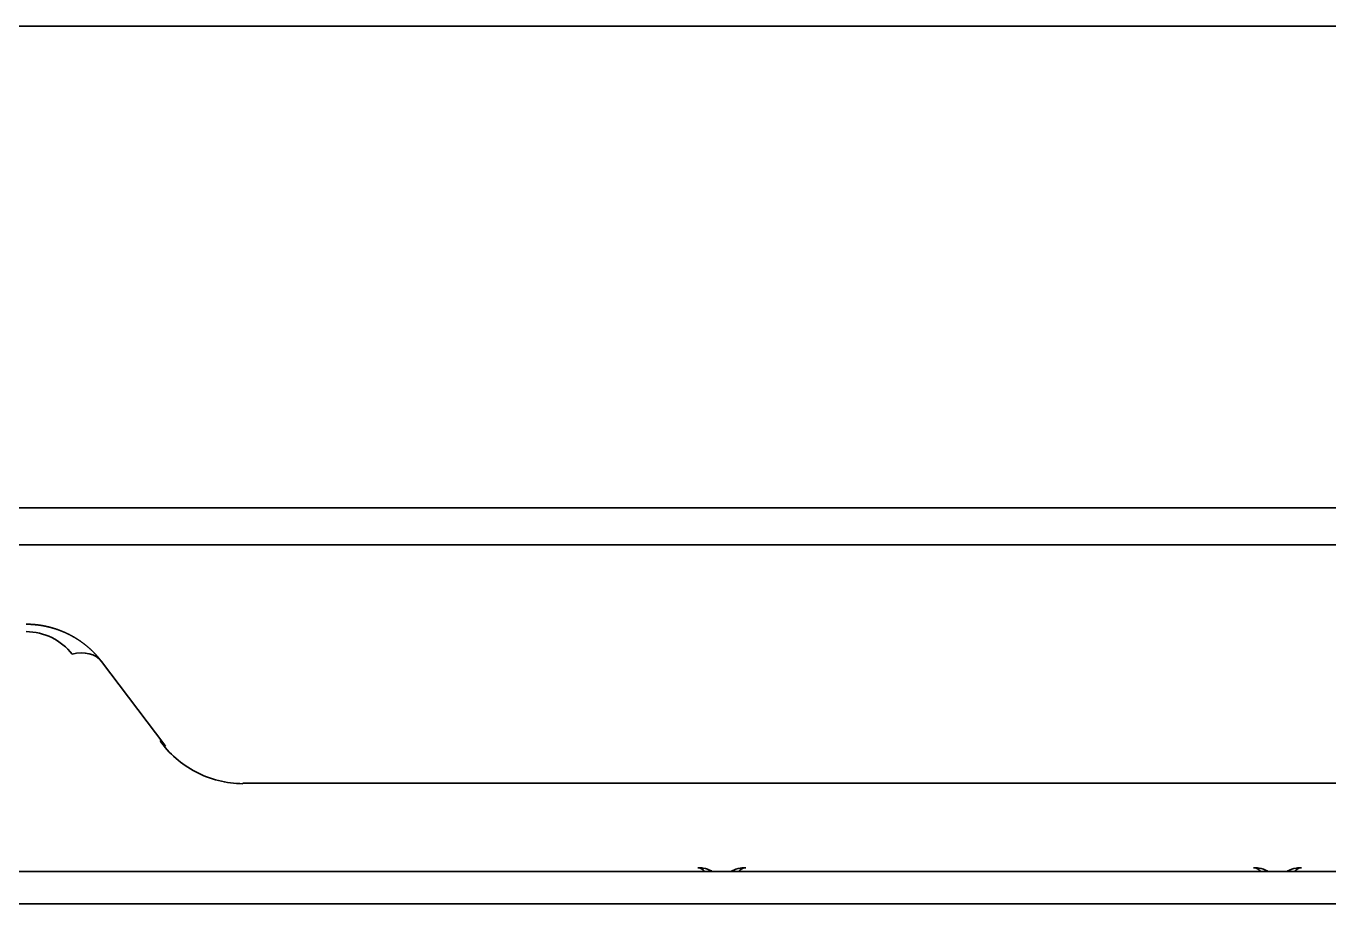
# Model space of a CAD drawing. Header units: inches. Extents: x 90 to 4162, y -443 to 3471.
# Drawn here: x 2648.3 to 2718.7, y 3339.3 to 3386.6 of the extents above; entities that cross this region are included whole.
import ezdxf

# ---------------------------------------------------------------- set-up
doc = ezdxf.new("R2010")
doc.units = ezdxf.units.IN
doc.layers.add('1', color=7, linetype='Continuous', true_color=0xffffff)
doc.layers.add('4', color=7, linetype='Continuous', true_color=0xffffff)

msp = doc.modelspace()

# ---------------------------------------------------------------- linework, layer by layer
at = {"layer": '1', "color": 7, "linetype": 'Continuous', "lineweight": 35}
for p, q in [((2448.939, 3386.643), (2802.843, 3386.643)), ((2798.611, 3360.643), (2453.171, 3360.643)), ((2450.757, 3358.643), (2801.025, 3358.643))]:
    msp.add_line(p, q, dxfattribs=at)
at = {"layer": '4', "color": 7, "linetype": 'Continuous', "lineweight": 35}
for p, q in [((2655.842, 3347.844), (2652.427, 3352.355)), ((2655.884, 3347.784), (2655.842, 3347.844)), ((2928.141, 3345.787), (2660.047, 3345.787)), ((2323.625, 3341.026), (2928.157, 3341.026)), ((2321.659, 3339.276), (2930.123, 3339.276))]:
    msp.add_line(p, q, dxfattribs=at)
for centre, major_axis, ratio, start_param, end_param in [((2648.414, 3351.101), (2.929, -0.688), 0.950644, 0.853632, 1.812929), ((2650.832, 3351.148), (-1.595, -1.207), 0.72838, 3.141601, 4.208457)]:
    msp.add_ellipse(centre, major_axis=major_axis, ratio=ratio, start_param=start_param, end_param=end_param, dxfattribs=at)
for points, knots in [([(2648.347, 3354.368), (2648.357, 3354.368), (2648.377, 3354.368), (2648.407, 3354.368), (2648.437, 3354.367), (2648.467, 3354.367), (2648.497, 3354.366), (2648.527, 3354.365), (2648.558, 3354.364), (2648.588, 3354.363), (2648.618, 3354.361), (2648.649, 3354.359), (2648.679, 3354.358), (2648.709, 3354.355), (2648.74, 3354.353), (2648.77, 3354.351), (2648.801, 3354.348), (2648.831, 3354.345), (2648.862, 3354.342), (2648.892, 3354.339), (2648.923, 3354.336), (2648.953, 3354.332), (2648.984, 3354.329), (2649.015, 3354.325), (2649.045, 3354.321), (2649.076, 3354.316), (2649.107, 3354.312), (2649.137, 3354.307), (2649.168, 3354.302), (2649.199, 3354.297), (2649.229, 3354.292), (2649.26, 3354.287), (2649.291, 3354.281), (2649.321, 3354.275), (2649.352, 3354.269), (2649.383, 3354.263), (2649.414, 3354.256), (2649.444, 3354.25), (2649.475, 3354.243), (2649.506, 3354.236), (2649.537, 3354.229), (2649.567, 3354.222), (2649.598, 3354.214), (2649.629, 3354.206), (2649.659, 3354.198), (2649.69, 3354.19), (2649.721, 3354.182), (2649.751, 3354.173), (2649.782, 3354.164), (2649.813, 3354.155), (2649.843, 3354.146), (2649.874, 3354.137), (2649.904, 3354.127), (2649.935, 3354.117), (2649.965, 3354.107), (2649.996, 3354.097), (2650.026, 3354.087), (2650.057, 3354.076), (2650.087, 3354.065), (2650.117, 3354.054), (2650.148, 3354.043), (2650.178, 3354.032), (2650.208, 3354.02), (2650.239, 3354.008), (2650.269, 3353.996), (2650.299, 3353.984), (2650.329, 3353.972), (2650.359, 3353.959), (2650.389, 3353.946), (2650.419, 3353.933), (2650.449, 3353.92), (2650.479, 3353.907), (2650.508, 3353.893), (2650.538, 3353.879), (2650.568, 3353.865), (2650.598, 3353.851), (2650.627, 3353.836), (2650.657, 3353.822), (2650.686, 3353.807), (2650.715, 3353.792), (2650.745, 3353.776), (2650.774, 3353.761), (2650.803, 3353.745), (2650.832, 3353.729), (2650.861, 3353.713), (2650.89, 3353.697), (2650.919, 3353.68), (2650.948, 3353.664), (2650.977, 3353.647), (2651.005, 3353.629), (2651.034, 3353.612), (2651.062, 3353.595), (2651.091, 3353.577), (2651.119, 3353.559), (2651.147, 3353.541), (2651.175, 3353.522), (2651.203, 3353.504), (2651.231, 3353.485), (2651.259, 3353.466), (2651.287, 3353.447), (2651.315, 3353.427), (2651.342, 3353.408), (2651.37, 3353.388), (2651.397, 3353.368), (2651.424, 3353.348), (2651.451, 3353.327), (2651.478, 3353.307), (2651.505, 3353.286), (2651.532, 3353.265), (2651.559, 3353.244), (2651.585, 3353.222), (2651.612, 3353.201), (2651.638, 3353.179), (2651.664, 3353.157), (2651.69, 3353.135), (2651.716, 3353.112), (2651.742, 3353.09), (2651.768, 3353.067), (2651.793, 3353.044), (2651.819, 3353.021), (2651.844, 3352.997), (2651.869, 3352.974), (2651.894, 3352.95), (2651.919, 3352.926), (2651.944, 3352.902), (2651.968, 3352.877), (2651.993, 3352.853), (2652.017, 3352.828), (2652.041, 3352.803), (2652.065, 3352.778), (2652.089, 3352.753), (2652.113, 3352.727), (2652.136, 3352.701), (2652.16, 3352.676), (2652.183, 3352.65), (2652.206, 3352.623), (2652.229, 3352.597), (2652.252, 3352.57), (2652.274, 3352.544), (2652.297, 3352.517), (2652.319, 3352.489), (2652.341, 3352.462), (2652.363, 3352.435), (2652.385, 3352.407), (2652.406, 3352.379), (2652.428, 3352.351), (2652.449, 3352.323), (2652.463, 3352.304), (2652.47, 3352.294)], [0, 0, 0, 0, 0.005851, 0.01171, 0.017577, 0.023453, 0.029337, 0.03523, 0.041131, 0.047042, 0.052962, 0.058891, 0.06483, 0.070778, 0.076735, 0.082703, 0.08868, 0.094668, 0.100665, 0.106673, 0.112692, 0.118721, 0.12476, 0.130811, 0.136873, 0.142945, 0.149029, 0.155125, 0.161231, 0.16735, 0.17348, 0.179622, 0.185776, 0.191942, 0.19812, 0.204311, 0.210514, 0.21673, 0.222958, 0.229199, 0.235454, 0.241721, 0.248001, 0.254295, 0.260602, 0.266923, 0.273257, 0.279605, 0.285967, 0.292343, 0.298733, 0.305137, 0.311555, 0.317988, 0.324435, 0.330897, 0.337373, 0.343865, 0.350371, 0.356893, 0.363429, 0.369981, 0.376548, 0.38313, 0.389728, 0.396342, 0.402972, 0.409617, 0.416278, 0.422955, 0.429648, 0.436358, 0.443084, 0.449826, 0.456585, 0.46336, 0.470152, 0.476961, 0.483787, 0.490629, 0.497489, 0.504366, 0.51126, 0.518171, 0.5251, 0.532046, 0.53901, 0.545991, 0.55299, 0.560007, 0.567042, 0.574095, 0.581165, 0.588254, 0.595362, 0.602487, 0.609631, 0.616793, 0.623974, 0.631174, 0.638392, 0.645629, 0.652884, 0.660159, 0.667453, 0.674765, 0.682097, 0.689448, 0.696819, 0.704208, 0.711617, 0.719046, 0.726494, 0.733962, 0.741449, 0.748956, 0.756483, 0.76403, 0.771597, 0.779184, 0.786791, 0.794418, 0.802066, 0.809733, 0.817421, 0.82513, 0.832859, 0.840608, 0.848378, 0.856169, 0.86398, 0.871812, 0.879665, 0.887539, 0.895434, 0.90335, 0.911287, 0.919245, 0.927224, 0.935225, 0.943247, 0.95129, 0.959354, 0.96744, 0.975548, 0.983677, 0.991828, 1, 1, 1, 1]), ([(2660.047, 3345.764), (2659.821, 3345.766), (2659.374, 3345.794), (2658.47, 3345.97), (2657.401, 3346.399), (2656.339, 3347.154), (2655.798, 3347.748), (2655.579, 3348.091)], [0, 0, 0, 0, 0.100235, 0.203601, 0.430203, 0.694211, 1, 1, 1, 1]), ([(2685.367, 3341.037), (2685.357, 3341.043), (2685.347, 3341.05), (2685.215, 3341.127), (2685.056, 3341.18), (2684.789, 3341.224), (2684.693, 3341.232), (2684.597, 3341.233)], [0, 0, 0, 0, 0.054472, 0.054472, 0.674673, 0.674673, 1, 1, 1, 1]), ([(2684.597, 3341.233), (2684.644, 3341.231), (2684.691, 3341.222), (2684.823, 3341.176), (2684.901, 3341.121), (2684.964, 3341.045), (2684.967, 3341.041), (2684.971, 3341.036)], [0, 0, 0, 0, 0.330789, 0.330789, 0.961404, 0.961404, 1, 1, 1, 1]), ([(2687.185, 3341.233), (2687.089, 3341.232), (2686.993, 3341.224), (2686.726, 3341.18), (2686.567, 3341.127), (2686.436, 3341.05), (2686.425, 3341.043), (2686.415, 3341.037)], [0, 0, 0, 0, 0.325327, 0.325327, 0.945528, 0.945528, 1, 1, 1, 1]), ([(2686.811, 3341.036), (2686.815, 3341.041), (2686.818, 3341.045), (2686.881, 3341.121), (2686.96, 3341.176), (2687.091, 3341.222), (2687.138, 3341.231), (2687.185, 3341.233)], [0, 0, 0, 0, 0.038438, 0.038438, 0.669156, 0.669156, 1, 1, 1, 1]), ([(2715.367, 3341.037), (2715.357, 3341.043), (2715.347, 3341.05), (2715.215, 3341.127), (2715.056, 3341.18), (2714.789, 3341.224), (2714.693, 3341.232), (2714.597, 3341.233)], [0, 0, 0, 0, 0.054472, 0.054472, 0.674673, 0.674673, 1, 1, 1, 1]), ([(2714.597, 3341.233), (2714.644, 3341.231), (2714.691, 3341.222), (2714.823, 3341.176), (2714.901, 3341.121), (2714.964, 3341.045), (2714.967, 3341.041), (2714.971, 3341.036)], [0, 0, 0, 0, 0.330789, 0.330789, 0.961404, 0.961404, 1, 1, 1, 1]), ([(2717.185, 3341.233), (2717.089, 3341.232), (2716.993, 3341.224), (2716.726, 3341.18), (2716.567, 3341.127), (2716.436, 3341.05), (2716.425, 3341.043), (2716.415, 3341.037)], [0, 0, 0, 0, 0.325327, 0.325327, 0.945528, 0.945528, 1, 1, 1, 1]), ([(2716.811, 3341.036), (2716.815, 3341.041), (2716.818, 3341.045), (2716.881, 3341.121), (2716.96, 3341.176), (2717.091, 3341.222), (2717.138, 3341.231), (2717.185, 3341.233)], [0, 0, 0, 0, 0.038438, 0.038438, 0.669156, 0.669156, 1, 1, 1, 1])]:
    msp.add_open_spline(points, degree=3, knots=knots, dxfattribs=at)

doc.saveas('drawing.dxf')
